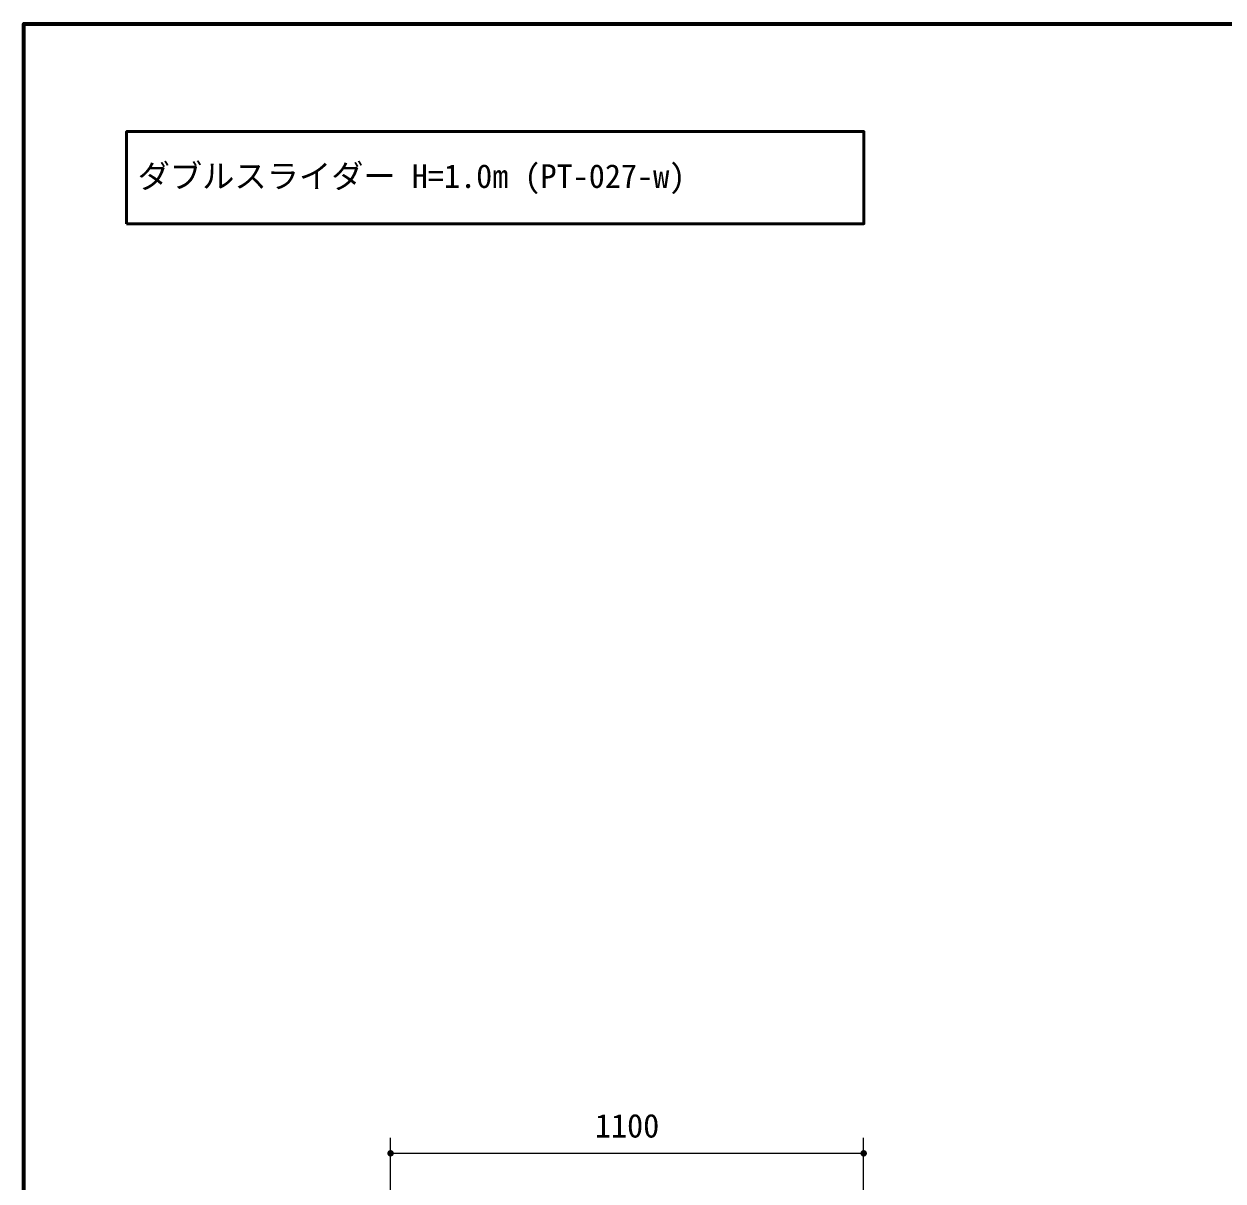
# Model space of a CAD drawing. Units: millimetres at full size, sheet at 1:30; details may follow other scales. Extents: x 450 to 12150, y 450 to 8460.
# Drawn here: x 450 to 3238, y 5771 to 8460 of the extents above; entities that cross this region are included whole.
import ezdxf
from ezdxf.enums import TextEntityAlignment as Align

# ---------------------------------------------------------------- set-up
doc = ezdxf.new("R2010")
doc.units = ezdxf.units.MM
doc.header["$LTSCALE"] = 30
for name, color, linetype, lineweight in [('D-STR-DIM\u3000寸法線、寸法値', 7, 'Continuous', 13), ('D-TTL', 7, 'Continuous', 70), ('D-TTL-FRAM\u3000タイトル枠、凡例図枠', 2, 'Continuous', 50)]:
    doc.layers.add(name, color=color, linetype=linetype, lineweight=lineweight)
doc.layers.add('D-TTL-TXT\u3000文字列', color=7, linetype='Continuous')
doc.styles.add('ＭＳ ゴシック', font='')
doc.styles.get('ＭＳ ゴシック').set_extended_font_data('MS Gothic')

# ---------------------------------------------------------------- blocks, each defined once
blk = doc.blocks.new('filled_dot')
at = {"color": 0, "linetype": 'Continuous', "lineweight": -2, "const_width": 1.25}
blk.add_lwpolyline([(-0.625, 0, 1), (0.625, 0, 1)], format="xyb", close=True, dxfattribs=at)

msp = doc.modelspace()

# ---------------------------------------------------------------- linework, layer by layer
at = {"layer": 'D-STR-DIM\u3000寸法線、寸法値'}
for p, q in [((1302.28, 5251.77), (1302.28, 5871.02)), ((2402.28, 5251.77), (2402.28, 5871.02)), ((1302.28, 5835.02), (2402.28, 5835.02))]:
    msp.add_line(p, q, dxfattribs=at)
at = {"layer": 'D-TTL'}
msp.add_lwpolyline([(450, 450), (450, 8460), (12150, 8460), (12150, 450)], close=True, dxfattribs=at)
at = {"layer": 'D-TTL-FRAM\u3000タイトル枠、凡例図枠'}
msp.add_lwpolyline([(688.64, 7995.75), (2402.93, 7995.75), (2402.93, 8210.03), (688.64, 8210.03)], close=True, dxfattribs=at)

# ---------------------------------------------------------------- block references
at = {"layer": 'D-STR-DIM\u3000寸法線、寸法値', "xscale": 6, "yscale": 6}
msp.add_blockref('filled_dot', (1302.28, 5835.02), dxfattribs=at)
at = {"layer": 'D-STR-DIM\u3000寸法線、寸法値', "xscale": 6, "yscale": 6, "rotation": 180}
msp.add_blockref('filled_dot', (2402.28, 5835.02), dxfattribs=at)

# ---------------------------------------------------------------- texts
at = {"layer": 'D-STR-DIM\u3000寸法線、寸法値', "style": 'ＭＳ ゴシック'}
msp.add_text('1100', height=54.99, dxfattribs=at).set_placement((1852.28, 5899.16), align=Align.MIDDLE_CENTER)
at = {"layer": 'D-TTL-TXT\u3000文字列', "style": 'ＭＳ ゴシック'}
msp.add_text('ダブルスライダー H=1.0m (PT-027-w)', height=54.99, dxfattribs=at).set_placement((714.24, 8062.45), align=Align.BOTTOM_LEFT)

doc.saveas('drawing.dxf')
